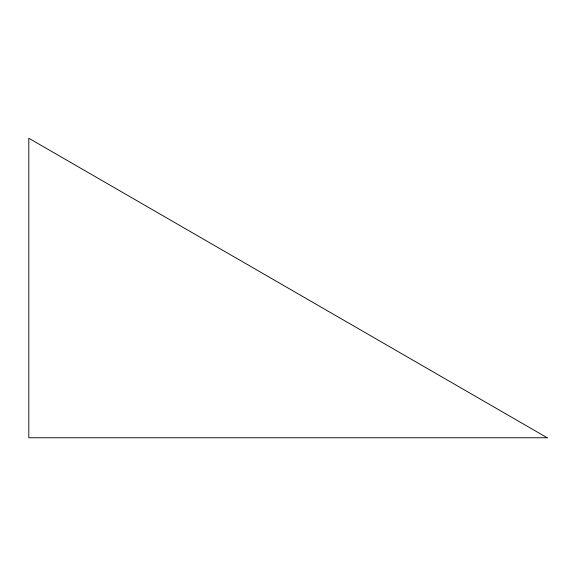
<?xml version="1.0" encoding="UTF-8"?>
<svg xmlns="http://www.w3.org/2000/svg" width="576" height="576" viewBox="0 0 576 576"><rect width="100%" height="100%" fill="white"/><g stroke="black" fill="none" stroke-linecap="round" stroke-linejoin="round"><path stroke-width="0.86" d="M547.2 437.76L28.8 437.76L28.8 138.24L547.2 437.76"/></g></svg>
